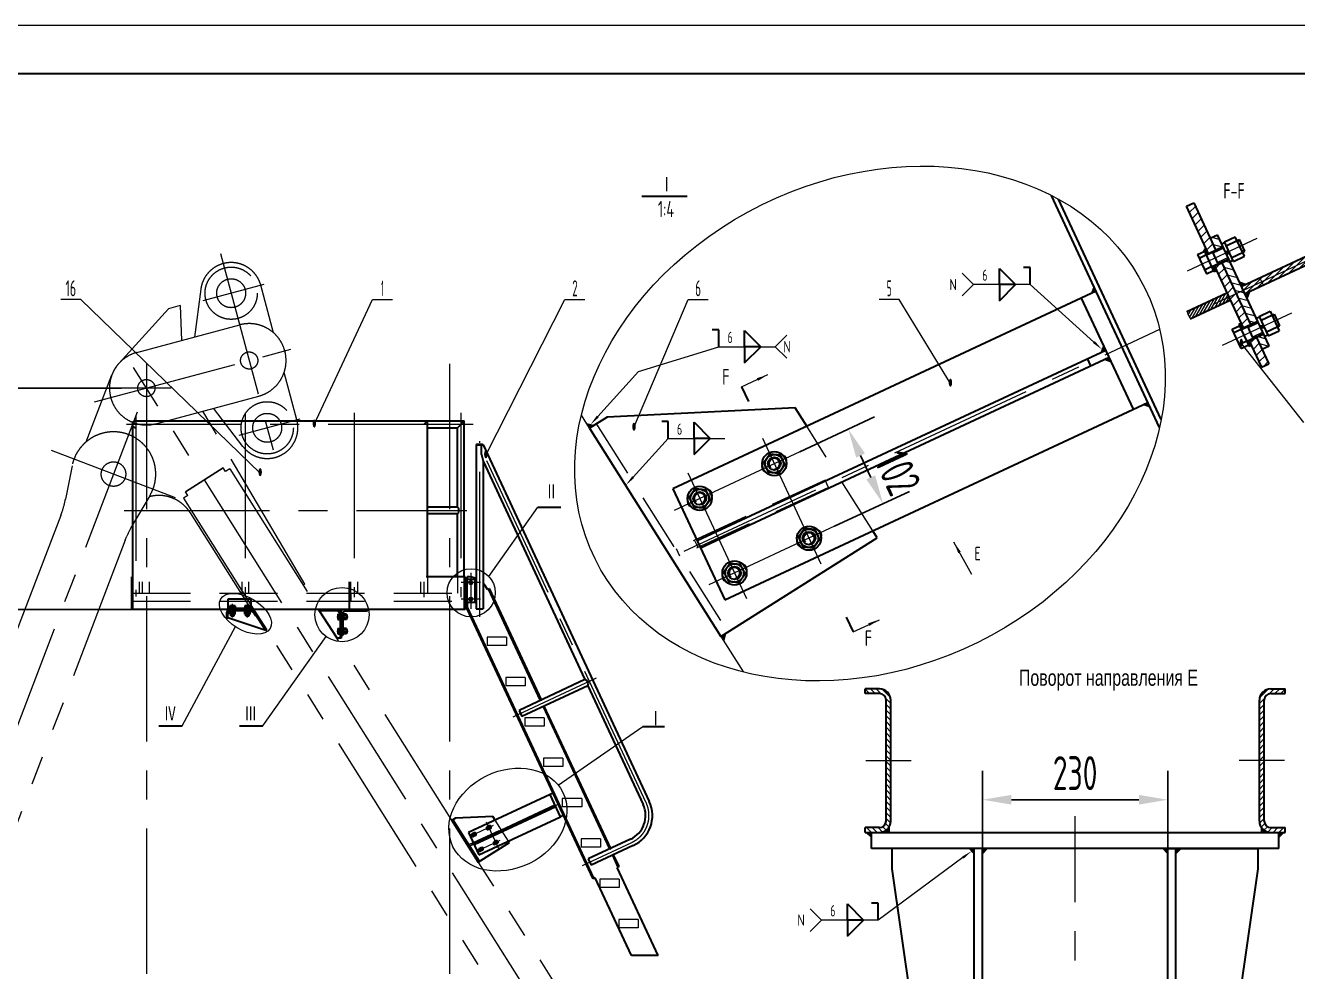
# Model space of a CAD drawing. Header units: millimetres. Extents: x 0 to 25200, y 0 to 17820.
# Drawn here: x 13282 to 21169, y 11956 to 17820 of the extents above; entities that cross this region are included whole.
import ezdxf
from ezdxf.enums import TextEntityAlignment as Align

# ---------------------------------------------------------------- set-up
doc = ezdxf.new("R2010")
doc.units = ezdxf.units.MM
doc.header["$LTSCALE"] = 600
for name, pattern in [('F', [0.75, 0.5, -0.25]), ('G', [2, 1.25, -0.25, 0.25, -0.25]), ('K', [2.5, 1.25, -0.25, 0.25, -0.25, 0.25, -0.25])]:
    doc.linetypes.add(name, pattern=pattern)
doc.layers.get('0').update_dxf_attribs({"lineweight": 30})
doc.layers.get('DEFPOINTS').update_dxf_attribs({"lineweight": 30})
for name, color, linetype, lineweight in [('01', 7, 'Continuous', 30), ('02', 1, 'Continuous', 13), ('02C', 3, 'Continuous', 13), ('04', 2, 'F', 13), ('05', 4, 'G', 13), ('07', 6, 'K', 13), ('08', 1, 'Continuous', 13), ('11', 3, 'Continuous', 13), ('13', 3, 'Continuous', 13)]:
    doc.layers.add(name, color=color, linetype=linetype, lineweight=lineweight)
doc.styles.get("Standard").update_dxf_attribs({"font": 'isocp', "width": 0.707, "bigfont": 'intecad.shx'})
doc.dimstyles.new('INTE', dxfattribs={"dimscale": 60, "dimtxt": 3.5, "dimasz": 3, "dimexe": 3, "dimexo": 0, "dimgap": 1, "dimtad": 1, "dimdec": 1, "dimdsep": 46, "dimtxsty": 'Standard', "dimcen": 0, "dimclrd": 1, "dimclre": 1, "dimclrt": 3, "dimadec": 0, "dimazin": 0, "dimtfac": 1, "dimtdec": 1, "dimtmove": 0, "dimatfit": 0, "dimfxl": 1, "dimarcsym": 0})
pattern_1 = [(60, (4975.064, 5381.355), (-6.9282032, 4), [])]

# ---------------------------------------------------------------- blocks, each defined once
blk = doc.blocks.new('*D6')
at = {"layer": '08', "color": 1, "lineweight": -2, "ltscale": 1.2}
for p, q in [((13878.5, 15572.4), (10342.2, 15572.4)), ((10522.2, 8245.3), (10522.2, 15392.4)), ((10691.1, 8065.3), (10342.2, 8065.3))]:
    blk.add_line(p, q, dxfattribs=at)
at = {"layer": '08', "color": 1, "ltscale": 1.2}
for points in [[(10492.2, 15392.4), (10552.2, 15392.4), (10522.2, 15572.4)], [(10492.2, 8245.3), (10552.2, 8245.3), (10522.2, 8065.3)]]:
    blk.add_solid(points, dxfattribs=at)
at = {"layer": 'DEFPOINTS', "color": 0, "ltscale": 1.2}
for p in [(10522.2, 15572.4), (13878.5, 15572.4), (10691.1, 8065.3)]:
    blk.add_point(p, dxfattribs=at)
at = {"layer": '08', "color": 3, "ltscale": 1.2, "insert": (10357.2, 11818.9), "char_height": 210, "attachment_point": 5, "rotation": 90}
blk.add_mtext('7519', dxfattribs=at)
blk = doc.blocks.new('*D7')
at = {"layer": '08', "color": 1, "lineweight": -2, "ltscale": 1.2}
for p, q in [((13878.5, 15572.4), (12810.2, 15572.4)), ((12990.2, 15392.4), (12990.2, 14380.4)), ((13939.1, 14200.4), (12810.2, 14200.4))]:
    blk.add_line(p, q, dxfattribs=at)
at = {"layer": '08', "color": 1, "ltscale": 1.2}
for points in [[(12960.2, 15392.4), (13020.2, 15392.4), (12990.2, 15572.4)], [(12960.2, 14380.4), (13020.2, 14380.4), (12990.2, 14200.4)]]:
    blk.add_solid(points, dxfattribs=at)
at = {"layer": 'DEFPOINTS', "color": 0, "ltscale": 1.2}
for p in [(13878.5, 15572.4), (12990.2, 14200.4), (13939.1, 14200.4)]:
    blk.add_point(p, dxfattribs=at)
at = {"layer": '08', "color": 3, "ltscale": 1.2, "insert": (12825.2, 14886.4), "char_height": 210, "attachment_point": 5, "rotation": 90}
blk.add_mtext('1372', dxfattribs=at)
blk = doc.blocks.new('*U10', base_point=(11817.5, 10004.5))
at = {"layer": '01'}
for points in [[(12775, 10589.5), (12875, 10489.5), (12775, 10489.5)], [(12775, 10389.5), (12875, 10489.5), (12775, 10489.5)]]:
    blk.add_lwpolyline(points, close=True, dxfattribs=at)
at = {"layer": '02'}
for points in [[(11864.5, 10056.5), (12116.8, 10335.7), (12615, 10489.5), (12965, 10489.5)], [(13035.7, 10560.2), (12965, 10489.5), (13035.7, 10418.8)]]:
    blk.add_lwpolyline(points, dxfattribs=at)
blk.add_lwpolyline([(11817.5, 10004.5, 0, 16, 0), (11864.5, 10056.5, 16, 16, 0)], format="xyseb", dxfattribs=at)
at = {"layer": '13', "width": 0.707}
blk.add_text('6', height=70, dxfattribs=at).set_placement((12669, 10512.5))
at = {"layer": '13', "width": 1.010989}
blk.add_text('N', height=70, dxfattribs=at).set_placement((13015, 10454.5), (13061, 10454.5), align=Align.FIT)
blk = doc.blocks.new('*U11', base_point=(11934.5, 9529.1))
at = {"layer": '01'}
for points in [[(12359.2, 9920), (12459.2, 9820), (12359.2, 9820)], [(12359.2, 9720), (12459.2, 9820), (12359.2, 9820)]]:
    blk.add_lwpolyline(points, close=True, dxfattribs=at)
at = {"layer": '02'}
blk.add_lwpolyline([(11981.6, 9580.9), (12199.2, 9820), (12549.2, 9820)], dxfattribs=at)
blk.add_lwpolyline([(11934.5, 9529.1, 0, 16, 0), (11981.6, 9580.9, 16, 16, 0)], format="xyseb", dxfattribs=at)
at = {"layer": '13', "width": 0.707}
blk.add_text('6', height=70, dxfattribs=at).set_placement((12253.2, 9843))
blk = doc.blocks.new('*U12', base_point=(14112.8, 7105.4))
at = {"layer": '01'}
for points in [[(13340.7, 6776.8), (13440.7, 6676.8), (13340.7, 6676.8)], [(13340.7, 6576.8), (13440.7, 6676.8), (13340.7, 6676.8)]]:
    blk.add_lwpolyline(points, close=True, dxfattribs=at)
at = {"layer": '02'}
blk.add_lwpolyline([(14112.8, 7105.4, 0, 16, 0), (14056.4, 7063.9, 16, 16, 0)], format="xyseb", dxfattribs=at)
for points in [[(14056.4, 7063.9), (13530.7, 6676.8), (13180.7, 6676.8)], [(13110, 6747.6), (13180.7, 6676.8), (13110, 6606.1)]]:
    blk.add_lwpolyline(points, dxfattribs=at)
at = {"layer": '13', "width": 1.010989}
blk.add_text('N', height=70, dxfattribs=at).set_placement((13030.7, 6641.8), (13076.7, 6641.8), align=Align.FIT)
at = {"layer": '13', "width": 0.707}
blk.add_text('6', height=70, dxfattribs=at).set_placement((13234.7, 6699.8))
blk = doc.blocks.new('*D13')
at = {"layer": '08', "color": 1, "lineweight": -2, "ltscale": 1.2}
for p, q in [((19214.8, 12718.4), (19214.8, 13200.9)), ((20364.8, 12718.4), (20364.8, 13200.9)), ((19394.8, 13020.9), (20184.8, 13020.9))]:
    blk.add_line(p, q, dxfattribs=at)
at = {"layer": '08', "color": 1, "ltscale": 1.2}
for points in [[(19394.8, 13050.9), (19394.8, 12990.9), (19214.8, 13020.9)], [(20184.8, 13050.9), (20184.8, 12990.9), (20364.8, 13020.9)]]:
    blk.add_solid(points, dxfattribs=at)
at = {"layer": 'DEFPOINTS', "color": 0, "ltscale": 1.2}
for p in [(20364.8, 13020.9), (19214.8, 12718.4), (20364.8, 12718.4)]:
    blk.add_point(p, dxfattribs=at)
at = {"layer": '08', "color": 3, "ltscale": 1.2, "insert": (19789.8, 13185.9), "char_height": 210, "attachment_point": 5}
blk.add_mtext('230', dxfattribs=at)
blk = doc.blocks.new('*U18', base_point=(14882.1, 10451.8))
at = {"layer": '01'}
for points in [[(14244.4, 10955), (14344.4, 10855), (14244.4, 10855)], [(14244.4, 10755), (14344.4, 10855), (14244.4, 10855)]]:
    blk.add_lwpolyline(points, close=True, dxfattribs=at)
at = {"layer": '02'}
for points in [[(14013.7, 10925.7), (14084.4, 10855), (14013.7, 10784.3)], [(14830.1, 10498.6), (14434.4, 10855), (14084.4, 10855)]]:
    blk.add_lwpolyline(points, dxfattribs=at)
blk.add_lwpolyline([(14882.1, 10451.8, 0, 16, 0), (14830.1, 10498.6, 16, 16, 0)], format="xyseb", dxfattribs=at)
at = {"layer": '13', "width": 1.010989}
blk.add_text('N', height=70, dxfattribs=at).set_placement((13934.4, 10820), (13980.4, 10820), align=Align.FIT)
at = {"layer": '13', "width": 0.707}
blk.add_text('6', height=70, dxfattribs=at).set_placement((14138.4, 10878))
blk = doc.blocks.new('*D22')
at = {"layer": '08', "color": 1, "lineweight": -2, "ltscale": 1.2}
for p, q in [((18083.2, 15178), (18546.5, 15394)), ((18459.4, 15154.8), (18522.8, 15018.9)), ((18298.7, 14715.8), (18762, 14931.8))]:
    blk.add_line(p, q, dxfattribs=at)
at = {"layer": '08', "color": 1, "ltscale": 1.2}
for points in [[(18486.6, 15167.5), (18432.2, 15142.1), (18383.3, 15317.9)], [(18550, 15031.5), (18495.6, 15006.2), (18598.9, 14855.7)]]:
    blk.add_solid(points, dxfattribs=at)
at = {"layer": 'DEFPOINTS', "color": 0, "ltscale": 1.2}
for p in [(18083.2, 15178), (18598.9, 14855.7), (18298.7, 14715.8)]:
    blk.add_point(p, dxfattribs=at)
at = {"layer": '08', "color": 3, "ltscale": 1.2, "insert": (18692, 15046.5), "char_height": 210, "attachment_point": 5, "rotation": 295}
blk.add_mtext('102', dxfattribs=at)
blk = doc.blocks.new('*U72')
at = {"layer": '01'}
blk.add_lwpolyline([(415, 292), (25, 292)], dxfattribs=at)
at = {"layer": '02'}
blk.add_lwpolyline([(420, 297), (0, 297)], dxfattribs=at)

msp = doc.modelspace()

# ---------------------------------------------------------------- hatches: boundary and pattern name
at = {"ltscale": 1.2}
for points in [[(19907.32, 16199.62), (19892.81, 16159.75), (19920, 16172.43)], [(20849.43, 16214.13), (20822.24, 16201.46), (20809.56, 16228.64)], [(20870.56, 16168.82), (20843.37, 16156.14), (20856.05, 16128.95)], [(19966.72, 15835.62), (19952.21, 15795.75), (19979.39, 15808.43)], [(20013.2, 15735.92), (19973.34, 15750.43), (20000.53, 15763.11)], [(20253.86, 15456.45), (20214, 15470.96), (20241.19, 15483.64)], [(16804.75, 15338.97), (16763.36, 15348.32), (16779.38, 15322.95)], [(16079.83, 15222.77), (16079.83, 15219.77), (16076.93, 15219.77)], [(16116.33, 15222.77), (16116.33, 15219.77), (16119.23, 15219.77)], [(16119.23, 15119.68), (16120.49, 15116.96), (16119.23, 15116.68)], [(16008.06, 14391.43), (16008.06, 14386.43), (16013.06, 14386.43)], [(16008.06, 14238.43), (16008.06, 14243.43), (16013.06, 14243.43)], [(17619.06, 14049.58), (17593.69, 14033.56), (17609.71, 14008.2)], [(16480.86, 13639.37), (16483.58, 13640.64), (16479.6, 13642.09)], [(16498.74, 13601.03), (16501.46, 13602.3), (16500.01, 13598.31)], [(16551.22, 13067.3), (16548.32, 13059.33), (16553.76, 13061.86)], [(15930.71, 12895.17), (15922.43, 12897.04), (15925.63, 12891.97)], [(16620.53, 12918.67), (16612.56, 12921.57), (16618, 12924.1)], [(18527.28, 12818.41), (18497.28, 12818.41), (18527.28, 12788.41)], [(18577.28, 12818.41), (18634.72, 12818.41), (18634.72, 12848.41, -0.2453927)], [(20944.83, 12848.41, 0.2453927), (21002.28, 12818.41), (20944.83, 12818.41)], [(21052.28, 12818.41), (21082.28, 12818.41), (21052.28, 12788.41)], [(16910.24, 12718.56), (16912.96, 12719.83), (16908.98, 12721.28)], [(19164.78, 12718.41), (19134.78, 12718.41), (19164.78, 12688.41)], [(19214.78, 12718.41), (19244.78, 12718.41), (19214.78, 12688.41)], [(20364.78, 12718.41), (20334.78, 12718.41), (20364.78, 12688.41)], [(20414.78, 12718.41), (20444.78, 12718.41), (20414.78, 12688.41)], [(16093.57, 12637.29), (16088.5, 12634.09), (16091.7, 12629.02)], [(16928.12, 12680.22), (16930.84, 12681.49), (16929.39, 12677.5)]]:
    msp.add_hatch(color=256, dxfattribs=at).paths.add_polyline_path(points)
at = {"layer": '02', "ltscale": 1.2}
h = msp.add_hatch(dxfattribs=at)
h.set_pattern_fill('_USER', color=256, scale=40, angle=45, style=0, pattern_type=0)
h.set_pattern_definition([(45, (4975.064, 5381.355), (-28.28427, 28.28427), [])])
h.paths.add_polyline_path([(20787.49, 16157.67), (20742.18, 16136.54), (20831.46, 15945.08), (20876.77, 15966.21)])
h.paths.add_polyline_path([(20913.75, 15886.91), (20868.44, 15865.78), (20944.74, 15702.14), (20990.06, 15723.27)])
h.paths.add_polyline_path([(20698.22, 16349.12), (20652.9, 16327.99), (20742.18, 16136.54), (20787.49, 16157.67)])
h.paths.add_polyline_path([(20524.83, 16720.94), (20479.52, 16699.81), (20615.92, 16407.3), (20661.24, 16428.43)])
h = msp.add_hatch(dxfattribs=at)
h.set_pattern_fill('_USER', color=256, scale=40, angle=165, style=0, pattern_type=0)
h.set_pattern_definition([(165, (4975.064, 5381.355), (-10.35276, -38.63703), [])])
h.paths.add_polyline_path([(20672.21, 16523.19), (20626.9, 16502.06), (20661.24, 16428.43), (20706.55, 16449.56)])
h.paths.add_polyline_path([(20743.53, 16370.25), (20698.22, 16349.12), (20787.49, 16157.67), (20832.81, 16178.8)])
h.paths.add_polyline_path([(20832.81, 16178.8), (20787.49, 16157.67), (20876.77, 15966.21), (20922.09, 15987.34)])
h.paths.add_polyline_path([(20959.07, 15908.04), (20913.75, 15886.91), (20948.09, 15813.27), (20993.4, 15834.4)])
h = msp.add_hatch(dxfattribs=at)
h.set_pattern_fill('_USER', color=256, scale=8, angle=60, style=0, pattern_type=0)
h.set_pattern_definition(pattern_1)
h.paths.add_polyline_path([(20602.71, 16435.62), (20589.12, 16429.28), (20602.85, 16399.82), (20616.45, 16406.16)])
h.paths.add_polyline_path([(20652.37, 16329.13), (20638.78, 16322.79), (20652.51, 16293.33), (20666.11, 16299.67)])
h = msp.add_hatch(dxfattribs=at)
h.set_pattern_fill('_USER', color=256, scale=25, angle=45, style=0, pattern_type=0)
h.set_pattern_definition([(45, (-51839.26, -24850.785), (-17.6776695, 17.6776695), [])])
h.paths.add_polyline_path([(20832.81, 16178.8), (20843.37, 16156.14), (20956.66, 16208.97), (20946.1, 16231.62)])
h.paths.add_polyline_path([(20946.1, 16231.62), (20935.53, 16254.28), (20822.24, 16201.46), (20832.81, 16178.8)])
h.paths.add_polyline_path([(21295.03, 16394.33), (21284.46, 16416.99), (20935.53, 16254.28), (20946.1, 16231.62)])
h.paths.add_polyline_path([(20946.1, 16231.62), (20956.66, 16208.97), (21305.59, 16371.68), (21295.03, 16394.33)])
h = msp.add_hatch(dxfattribs=at)
h.set_pattern_fill('_USER', color=256, scale=15, angle=60, style=0, pattern_type=0)
h.set_pattern_definition([(60, (4975.064, 5381.355), (-12.990381, 7.5), [])])
h.paths.add_polyline_path([(20750.95, 16117.73), (20729.82, 16163.04), (20482.11, 16047.53), (20483.82, 16045.9), (20485, 16044.31), (20485.75, 16042.78), (20486.18, 16041.32), (20486.39, 16039.94), (20486.48, 16038.66), (20486.55, 16037.5), (20486.72, 16036.47), (20487.05, 16035.57), (20487.53, 16034.79), (20488.1, 16034.09), (20488.74, 16033.46), (20489.88, 16032.4), (20490.83, 16031.29), (20491.29, 16029.92), (20491.35, 16028.57), (20491.35, 16027.71), (20491.35, 16026.85), (20491.39, 16026), (20491.51, 16025.2), (20491.77, 16024.45), (20492.17, 16023.78), (20492.71, 16023.17), (20493.33, 16022.6), (20493.99, 16022.05), (20495.1, 16021.12), (20496.11, 16019.97), (20496.57, 16018.62), (20496.67, 16017.23), (20496.72, 16016.35), (20496.8, 16015.45), (20496.96, 16014.56), (20497.25, 16013.7), (20497.72, 16012.87), (20498.41, 16012.08), (20499.25, 16011.27), (20500.17, 16010.38), (20501.09, 16009.34), (20501.94, 16008.07), (20502.63, 16006.51), (20503.09, 16004.58), (20503.24, 16002.22)])
h = msp.add_hatch(dxfattribs=at)
h.set_pattern_fill('_USER', color=256, scale=8, angle=60, style=0, pattern_type=0)
h.set_pattern_definition(pattern_1)
h.paths.add_polyline_path([(20818.25, 15973.4), (20804.65, 15967.06), (20818.39, 15937.61), (20831.98, 15943.95)])
h.paths.add_polyline_path([(20867.91, 15866.91), (20854.31, 15860.57), (20868.05, 15831.11), (20881.64, 15837.45)])
h = msp.add_hatch(dxfattribs=at)
h.set_pattern_fill('_USER', color=256, scale=25, angle=135, style=0, pattern_type=0)
h.set_pattern_definition([(315, (23465.452, 15445.909), (17.67767, 17.67767), [])])
h.paths.add_polyline_path([(18577.28, 12848.41), (18487.28, 12848.41), (18487.28, 12818.41), (18577.28, 12818.41, 0.4142136), (18647.28, 12888.41), (18647.28, 13263.41), (18617.28, 13263.41), (18617.28, 12888.41, -0.4142136)])
h.paths.add_polyline_path([(18647.28, 13638.41, 0.4142136), (18577.28, 13708.41), (18487.28, 13708.41), (18487.28, 13678.41), (18577.28, 13678.41, -0.4142136), (18617.28, 13638.41), (18617.28, 13263.41), (18647.28, 13263.41)])
h = msp.add_hatch(dxfattribs=at)
h.set_pattern_fill('_USER', color=256, scale=25, angle=135, style=0, pattern_type=0)
h.set_pattern_definition([(225, (16114.1, 15445.909), (-17.67767, 17.67767), [])])
h.paths.add_polyline_path([(21002.28, 12848.41), (21092.28, 12848.41), (21092.28, 12818.41), (21002.28, 12818.41, -0.4142136), (20932.28, 12888.41), (20932.28, 13263.41), (20962.28, 13263.41), (20962.28, 12888.41, 0.4142136)])
h.paths.add_polyline_path([(20932.28, 13638.41, -0.4142136), (21002.28, 13708.41), (21092.28, 13708.41), (21092.28, 13678.41), (21002.28, 13678.41, 0.4142136), (20962.28, 13638.41), (20962.28, 13263.41), (20932.28, 13263.41)])

# ---------------------------------------------------------------- linework, layer by layer
at = {"ltscale": 1.2}
for p, q in [((20313.48, 15328.61), (19642.88, 16766.71)), ((20323.6, 15377.89), (19686.94, 16743.21)), ((20479.52, 16699.81), (20524.83, 16720.94)), ((20524.83, 16720.94), (20662.82, 16425.03)), ((20626.9, 16502.06), (20672.21, 16523.19)), ((20726.72, 16454.82), (20793.78, 16486.1)), ((20615.92, 16407.3), (20706.55, 16449.56)), ((20760.53, 16382.32), (20827.59, 16413.59)), ((21284.46, 16416.99), (20822.24, 16201.46)), ((20652.9, 16327.99), (20743.53, 16370.25)), ((20696.63, 16352.52), (20878.36, 15962.81)), ((21305.59, 16371.68), (20843.37, 16156.14)), ((19510.08, 16319.68), (19469.57, 16319.68)), ((19510.08, 16214.12), (19510.08, 16319.68)), ((19920, 16172.43), (17296.24, 14948.95)), ((19907.32, 16199.62), (19892.81, 16159.75)), ((20809.56, 16228.64), (20849.43, 16214.13)), ((20856.05, 16128.95), (20870.56, 16168.82)), ((20150.56, 15441.37), (19829.37, 16130.17)), ((20150.56, 15441.37), (19829.37, 16130.17)), ((20482.11, 16047.53), (20729.82, 16163.04)), ((20503.24, 16002.22), (20750.74, 16117.63)), ((20942.25, 15992.6), (21009.32, 16023.88)), ((17580.63, 15934.36), (17540.12, 15934.36)), ((17580.63, 15828.79), (17580.63, 15934.36)), ((20831.46, 15945.08), (20922.09, 15987.34)), ((20976.06, 15920.1), (21043.13, 15951.37)), ((20868.44, 15865.78), (20959.07, 15908.04)), ((20912.17, 15890.31), (20990.06, 15723.27)), ((17446.26, 14627.21), (19979.39, 15808.43)), ((19966.72, 15835.62), (19952.21, 15795.75)), ((20948.09, 15813.27), (20993.4, 15834.4)), ((20948.09, 15813.27), (20993.4, 15834.4)), ((20948.09, 15813.27), (20993.4, 15834.4)), ((17467.4, 14581.89), (20000.53, 15763.11)), ((19887.24, 15710.29), (19866.11, 15755.6)), ((20013.2, 15735.92), (19973.34, 15750.43)), ((20944.74, 15702.14), (20990.06, 15723.27)), ((17617.42, 14260.16), (20241.19, 15483.64)), ((20253.86, 15456.45), (20214, 15470.96)), ((16889.3, 15392.37), (16779.38, 15322.95)), ((18053.18, 15450.3), (16889.3, 15392.37)), ((18125.57, 15335.68), (18053.18, 15450.3)), ((13945.06, 15347.28), (13945.06, 14200.43)), ((13966.21, 15368.43), (16002.06, 15368.43)), ((15774.06, 15368.43), (15752.91, 15347.28)), ((15774.06, 14813.28), (15774.06, 15368.43)), ((15774.06, 15326.13), (15959.61, 15326.13)), ((15959.76, 15326.13), (16002.06, 15368.43)), ((15959.76, 14834.43), (15959.76, 15326.13)), ((16002.06, 14403.43), (16002.06, 15368.43)), ((16804.75, 15338.97), (16763.36, 15348.32)), ((16779.38, 15322.95), (17593.69, 14033.56)), ((17267.43, 15365.74), (17226.92, 15365.74)), ((17267.43, 15260.17), (17267.43, 15365.74)), ((16079.83, 15222.77), (16076.93, 15219.77)), ((16116.33, 15223.27), (16079.83, 15223.27)), ((16079.83, 15219.77), (16079.83, 15223.27)), ((16116.33, 15219.77), (16116.33, 15223.27)), ((16116.33, 15222.77), (16119.23, 15219.77)), ((16076.93, 15219.77), (16076.93, 14203.77)), ((16076.93, 15219.77), (16119.23, 15219.77)), ((16119.23, 15219.77), (17149.7, 13009.91)), ((16119.23, 15119.68), (16750.81, 13765.25)), ((16119.23, 15119.68), (16119.23, 14203.77)), ((16119.23, 15116.68), (16120.49, 15116.96)), ((17296.24, 14948.95), (17617.42, 14260.16)), ((15959.76, 14834.43), (15774.06, 14834.43)), ((15774.06, 14403.43), (15774.06, 14813.28)), ((15959.76, 14792.13), (15774.06, 14792.13)), ((15959.76, 14403.43), (15959.76, 14792.13)), ((18561.79, 14644.97), (18534.69, 14687.88)), ((17593.69, 14033.56), (18561.79, 14644.97)), ((13939.06, 14403.43), (13939.06, 14200.43)), ((15934.51, 14403.43), (15766.21, 14403.43)), ((16008.06, 14403.43), (15928.41, 14403.43)), ((16002.06, 14403.43), (16002.06, 14200.43)), ((16008.06, 14403.43), (16008.06, 14200.43)), ((16008.06, 14391.43), (16013.06, 14386.43)), ((16008.06, 14243.43), (16008.06, 14386.43)), ((16071.06, 14386.43), (16008.06, 14386.43)), ((16014.06, 14243.43), (16014.06, 14386.43)), ((16021.06, 14403.43), (16021.06, 14386.43)), ((16071.06, 14243.43), (16071.06, 14386.43)), ((16146.28, 14323.76), (16158.97, 14329.67)), ((16475.43, 13636.83), (16153.53, 14327.14)), ((16480.86, 13639.37), (16158.97, 14329.67)), ((16008.06, 14200.43), (13939.06, 14200.43)), ((14679.33, 14263.43), (14536.33, 14263.43)), ((14536.33, 14263.43), (14536.33, 14200.43)), ((14679.33, 14206.43), (14536.33, 14206.43)), ((14679.33, 14200.43), (14536.33, 14200.43)), ((14547.33, 14200.43), (14687.56, 14200.43)), ((14679.33, 14263.43), (14679.33, 14200.43)), ((15103.06, 14200.43), (15224.06, 14200.43)), ((15103.06, 14194.43), (15103.06, 14200.43)), ((15240.06, 14200.43), (15240.06, 14022.43)), ((16008.06, 14238.43), (16013.06, 14243.43)), ((16071.06, 14243.43), (16008.06, 14243.43)), ((16021.06, 14243.43), (16021.06, 14204.23)), ((16806.56, 12533.93), (16021.06, 14218.43)), ((16801.12, 12531.39), (16021.06, 14204.23)), ((16076.93, 14203.77), (16119.23, 14203.77)), ((14531.33, 14149.43), (14531.33, 14184.43)), ((14531.33, 14149.43), (14537.33, 14149.43)), ((14537.33, 14180.43), (14551.33, 14194.43)), ((14537.33, 14149.43), (14537.33, 14184.43)), ((14773.02, 14069.06), (14537.33, 14149.43)), ((14547.33, 14194.43), (14687.56, 14194.43)), ((14676.33, 14194.43), (14702.03, 14180.35)), ((14773.02, 14069.06), (14695.99, 14189.81)), ((14778.08, 14072.29), (14701.05, 14193.04)), ((15214.06, 14022.43), (15103.06, 14194.43)), ((15103.06, 14194.43), (15224.06, 14194.43)), ((15214.06, 14194.43), (15234.06, 14174.43)), ((15234.06, 14184.43), (15234.06, 14022.43)), ((14778.08, 14072.29), (14773.02, 14069.06)), ((17619.06, 14049.58), (17609.71, 14008.2)), ((15240.06, 14022.43), (15214.06, 14022.43)), ((16750.81, 13765.25), (16342.2, 13574.71)), ((16768.68, 13726.91), (16360.08, 13536.37)), ((16768.68, 13726.91), (17111.36, 12992.03)), ((18577.28, 13708.41), (18487.28, 13708.41)), ((18487.28, 13678.41), (18487.28, 13708.41)), ((18577.28, 13678.41), (18487.28, 13678.41)), ((21002.28, 13708.41), (21092.28, 13708.41)), ((21002.28, 13678.41), (21092.28, 13678.41)), ((21092.28, 13678.41), (21092.28, 13708.41)), ((16342.2, 13574.71), (16360.08, 13536.37)), ((16475.28, 13637.15), (16480.72, 13639.69)), ((16479.6, 13642.09), (16483.58, 13640.64)), ((16904.81, 12716.02), (16493.3, 13598.5)), ((16493.45, 13598.18), (16498.89, 13600.71)), ((16910.24, 12718.56), (16498.74, 13601.03)), ((16500.01, 13598.31), (16501.46, 13602.3)), ((18617.28, 12888.41), (18617.28, 13638.41)), ((18647.28, 12888.41), (18647.28, 13638.41)), ((20932.28, 12888.41), (20932.28, 13638.41)), ((20962.28, 12888.41), (20962.28, 13638.41)), ((16535.63, 13053.41), (16029.01, 12817.17)), ((16553.76, 13061.86), (16535.63, 13053.41)), ((16599.87, 12915.65), (16535.63, 13053.41)), ((16599.87, 12915.65), (16535.63, 13053.41)), ((16551.22, 13067.3), (16548.32, 13059.33)), ((16059.01, 12752.82), (16565.64, 12989.06)), ((16063.24, 12743.76), (16569.86, 12980)), ((16547.21, 12969.43), (16542.98, 12978.5)), ((15922.43, 12897.04), (16088.5, 12634.09)), ((15930.71, 12895.17), (15922.43, 12897.04)), ((15947.62, 12905.85), (15925.63, 12891.97)), ((16180.39, 12917.44), (15947.62, 12905.85)), ((16093.24, 12679.41), (16599.87, 12915.65)), ((16157.62, 12859.21), (16144.45, 12853.14)), ((16194.87, 12894.51), (16180.39, 12917.44)), ((16618, 12924.1), (16599.87, 12915.65)), ((16618, 12924.1), (16599.87, 12915.65)), ((16620.53, 12918.67), (16612.56, 12921.57)), ((16029.01, 12817.17), (16093.24, 12679.41)), ((16065.17, 12816.1), (16052, 12810.03)), ((16072.5, 12800.21), (16059.33, 12794.14)), ((16164.94, 12843.32), (16151.77, 12837.25)), ((18577.28, 12848.41), (18487.28, 12848.41)), ((18487.28, 12818.41), (18487.28, 12848.41)), ((18487.28, 12818.41), (21092.28, 12818.41)), ((18497.28, 12818.41), (18527.28, 12788.41)), ((18527.28, 12718.41), (18527.28, 12818.41)), ((18634.72, 12848.41), (18634.72, 12818.41)), ((20944.83, 12848.41), (20944.83, 12818.41)), ((21002.28, 12848.41), (21092.28, 12848.41)), ((21052.28, 12718.41), (21052.28, 12818.41)), ((21082.28, 12818.41), (21052.28, 12788.41)), ((21092.28, 12818.41), (21092.28, 12848.41)), ((16088.5, 12634.09), (16282.12, 12756.37)), ((16108.28, 12723.66), (16095.11, 12717.59)), ((16115.6, 12707.77), (16102.44, 12701.7)), ((16200.72, 12766.77), (16187.55, 12760.7)), ((16208.05, 12750.87), (16194.88, 12744.8)), ((16282.12, 12756.37), (16276.7, 12764.95)), ((17032.6, 12775.61), (16771.58, 12653.9)), ((17050.47, 12737.28), (16789.46, 12615.56)), ((16904.66, 12716.34), (16910.1, 12718.88)), ((16908.98, 12721.28), (16912.96, 12719.83)), ((21052.28, 12718.41), (18527.28, 12718.41)), ((19214.78, 12718.41), (18654.78, 12718.41)), ((18654.78, 12593.41), (18654.78, 12718.41)), ((19164.78, 12688.41), (19134.78, 12718.41)), ((19164.78, 9923.41), (19164.78, 12718.41)), ((19214.78, 9923.41), (19214.78, 12718.41)), ((19214.78, 12688.41), (19244.78, 12718.41)), ((20364.78, 12688.41), (20334.78, 12718.41)), ((20364.78, 9923.41), (20364.78, 12718.41)), ((20364.78, 12718.41), (20924.78, 12718.41)), ((20414.78, 9923.41), (20414.78, 12718.41)), ((20414.78, 12688.41), (20444.78, 12718.41)), ((20924.78, 12593.41), (20924.78, 12718.41)), ((16093.57, 12637.29), (16091.7, 12629.02)), ((16771.58, 12653.9), (16789.46, 12615.56)), ((16957, 12604.08), (16922.68, 12677.69)), ((16922.83, 12677.37), (16928.27, 12679.91)), ((16962.44, 12606.62), (16928.12, 12680.22)), ((16929.39, 12677.5), (16930.84, 12681.49)), ((16940.89, 12652.84), (16935.45, 12650.3)), ((16785, 12580.15), (16779.57, 12577.61)), ((16962.44, 12606.62), (16949.75, 12600.7)), ((17204.02, 12055.43), (16949.75, 12600.7)), ((19039.78, 9923.41), (18654.78, 12593.41)), ((20539.78, 9923.41), (20924.78, 12593.41)), ((16813.81, 12537.31), (16801.12, 12531.39)), ((17038.51, 12055.43), (16813.81, 12537.31)), ((18567.61, 12380.53), (18527.1, 12380.53)), ((18567.61, 12274.96), (18567.61, 12380.53)), ((17204.02, 12055.43), (17038.51, 12055.43))]:
    msp.add_line(p, q, dxfattribs=at)
at = {"color": 7, "linetype": 'Continuous', "ltscale": 1.2}
for p, q in [((16119.23, 15219.77), (16110.08, 15217.74)), ((16110.08, 15160.95), (16110.08, 15217.74)), ((16110.08, 15160.95), (16119.23, 15119.68))]:
    msp.add_line(p, q, dxfattribs=at)
at = {"ltscale": 1.2}
for points in [[(17896.92, 15163.32), (17859.39, 15109.73), (17887.04, 15050.43), (17952.22, 15044.73), (17989.74, 15098.32), (17962.09, 15157.62)], [(17434.7, 14947.78), (17397.17, 14894.19), (17424.82, 14834.9), (17490, 14829.19), (17527.53, 14882.79), (17499.88, 14942.08)], [(18112.45, 14701.1), (18074.93, 14647.51), (18102.58, 14588.21), (18167.75, 14582.51), (18205.28, 14636.1), (18177.63, 14695.4)], [(17650.24, 14485.57), (17612.71, 14431.97), (17640.36, 14372.68), (17705.54, 14366.98), (17743.06, 14420.57), (17715.41, 14479.86)]]:
    msp.add_lwpolyline(points, close=True, dxfattribs=at)
for centre, radius in [((17924.57, 15104.02), 75), ((17924.57, 15104.02), 56.66), ((17924.57, 15104.02), 40), ((17462.35, 14888.49), 75), ((17462.35, 14888.49), 56.66), ((17462.35, 14888.49), 40), ((18140.1, 14641.81), 75), ((18140.1, 14641.81), 56.66), ((18140.1, 14641.81), 40), ((17677.89, 14426.27), 75), ((17677.89, 14426.27), 56.66), ((17677.89, 14426.27), 40), ((16043.06, 14366.43), 10.5), ((16043.06, 14264.43), 10.5), ((16154.67, 12848.18), 8.75), ((16062.23, 12805.07), 8.75), ((16105.34, 12712.63), 8.75), ((16197.78, 12755.74), 8.75)]:
    msp.add_circle(centre, radius, dxfattribs=at)
for centre, radius, start, end in [((13966.21, 15347.28), 21.15, 90, 270), ((17957.6, 15119.43), 43.75, 343.337702, 66.662298), ((17891.76, 15089.08), 43.75, 164.323284, 244.63543), ((17495.38, 14903.89), 43.75, 343.337702, 66.662298), ((17429.54, 14873.55), 43.75, 164.323284, 244.63543), ((18173.14, 14657.21), 43.75, 343.337702, 66.662298), ((18107.29, 14626.87), 43.75, 164.323284, 244.63543), ((17710.92, 14441.67), 43.75, 343.337702, 66.662298), ((16021.21, 14265.43), 138, 66.188236, 90.061393), ((16021.21, 14265.43), 138, 25, 44.744343), ((17645.07, 14411.33), 43.75, 164.323284, 244.63543), ((14547.33, 14184.43), 16, 90, 180), ((14687.56, 14184.43), 16, 32.533333, 90), ((15224.06, 14184.43), 16, 0, 90), ((14547.33, 14184.43), 10, 90, 180), ((14687.56, 14184.43), 10, 32.533333, 90), ((15224.06, 14184.43), 10, 0, 90), ((18577.28, 13638.41), 70, 0, 90), ((18577.28, 13638.41), 40, 0, 90), ((21002.28, 13638.41), 70, 90, 180), ((21002.28, 13638.41), 40, 90, 180), ((16963.77, 12923.21), 162.85, 295, 25), ((16963.77, 12923.21), 205.15, 295, 25), ((16161.28, 12851.26), 8.75, 294.741093, 114.741093), ((18577.28, 12888.41), 40, 270, 0), ((18577.28, 12888.41), 70, 270, 0), ((21002.28, 12888.41), 70, 180, 270), ((21002.28, 12888.41), 40, 180, 270), ((16055.67, 12802.09), 8.75, 114.741093, 294.741093), ((16068.84, 12808.16), 8.75, 294.741093, 114.741093), ((16148.11, 12845.19), 8.75, 114.741093, 294.741093), ((16098.77, 12709.64), 8.75, 114.741093, 294.741093), ((16111.94, 12715.71), 8.75, 294.741093, 114.741093), ((16191.22, 12752.75), 8.75, 114.741093, 294.741093), ((16204.39, 12758.82), 8.75, 294.741093, 114.741093)]:
    msp.add_arc(centre, radius, start, end, dxfattribs=at)
at = {"layer": '01', "ltscale": 1.2}
for p, q in [((17103.61, 16762.42), (17383.56, 16762.42)), ((20617.51, 16403.9), (20479.52, 16699.81)), ((20993.4, 15834.4), (20672.21, 16523.19)), ((20715.36, 16479.18), (20782.42, 16510.45)), ((20838.95, 16389.23), (20782.42, 16510.45)), ((20793.78, 16486.1), (20807.83, 16492.65)), ((20841.64, 16420.14), (20807.83, 16492.65)), ((20547.85, 16399.47), (20593.17, 16420.6)), ((20602.71, 16435.62), (20589.12, 16429.28)), ((20652.51, 16293.33), (20589.12, 16429.28)), ((20616.45, 16406.16), (20602.85, 16399.82)), ((20603.91, 16397.56), (20708.14, 16446.16)), ((20676.48, 16343.13), (20642.67, 16415.63)), ((20717.84, 16473.85), (20699.26, 16465.19)), ((20771.88, 16357.96), (20715.36, 16479.18)), ((20725.04, 16409.91), (20738.62, 16429.3)), ((20743.62, 16418.57), (20730.04, 16399.18)), ((20827.59, 16413.59), (20841.64, 16420.14)), ((20547.85, 16399.47), (20603.15, 16280.88)), ((20603.91, 16397.56), (20558.6, 16376.43)), ((20637.72, 16325.05), (20741.95, 16373.65)), ((20652.37, 16329.13), (20638.78, 16322.79)), ((20651.32, 16331.39), (20833.04, 15941.68)), ((20769.4, 16363.28), (20750.82, 16354.62)), ((20771.88, 16357.96), (20838.95, 16389.23)), ((20637.72, 16325.05), (20592.41, 16303.92)), ((20603.15, 16280.88), (20648.47, 16302.01)), ((20666.11, 16299.67), (20652.51, 16293.33)), ((20933.38, 16011.64), (20914.8, 16002.97)), ((20930.89, 16016.96), (20997.96, 16048.24)), ((20930.89, 16016.96), (20987.42, 15895.74)), ((20997.96, 16048.24), (21054.49, 15927.02)), ((21009.32, 16023.88), (21023.37, 16030.43)), ((21023.37, 16030.43), (21057.18, 15957.92)), ((20763.39, 15937.25), (20808.7, 15958.38)), ((20818.69, 15818.66), (20763.39, 15937.25)), ((20819.45, 15935.34), (20774.13, 15914.21)), ((20818.25, 15973.4), (20804.65, 15967.06)), ((20804.65, 15967.06), (20868.05, 15831.11)), ((20831.98, 15943.95), (20818.39, 15937.61)), ((20819.45, 15935.34), (20923.67, 15983.94)), ((20858.2, 15953.41), (20892.01, 15880.91)), ((20959.16, 15956.35), (20935.57, 15958.42)), ((20940.58, 15947.69), (20964.16, 15945.63)), ((21043.13, 15951.37), (21057.18, 15957.92)), ((20853.26, 15862.84), (20807.94, 15841.7)), ((20853.26, 15862.84), (20957.48, 15911.44)), ((20867.91, 15866.91), (20854.31, 15860.57)), ((20866.85, 15869.17), (20944.74, 15702.14)), ((20984.94, 15901.07), (20966.36, 15892.4)), ((20987.42, 15895.74), (21054.49, 15927.02)), ((20818.69, 15818.66), (20864, 15839.79)), ((20881.64, 15837.45), (20868.05, 15831.11)), ((17722.14, 15579.58), (17764.4, 15488.95)), ((15959.76, 14834.43), (15968.91, 14826.1)), ((16458.45, 14835.17), (16601.99, 14835.17)), ((15959.76, 14792.13), (15968.91, 14800.47)), ((15968.91, 14800.47), (15968.91, 14826.1)), ((14547.83, 14209.43), (14547.83, 14206.43)), ((14584.83, 14209.43), (14547.83, 14209.43)), ((14549.57, 14221.93), (14549.57, 14209.43)), ((14583.1, 14221.93), (14549.57, 14221.93)), ((14556.33, 14209.43), (14556.33, 14221.93)), ((14576.33, 14209.43), (14576.33, 14221.93)), ((14583.1, 14221.93), (14583.1, 14209.43)), ((14584.83, 14209.43), (14584.83, 14206.43)), ((14639.83, 14209.43), (14639.83, 14206.43)), ((14676.83, 14209.43), (14639.83, 14209.43)), ((14641.57, 14221.93), (14641.57, 14209.43)), ((14675.1, 14221.93), (14641.57, 14221.93)), ((14648.33, 14209.43), (14648.33, 14221.93)), ((14668.33, 14209.43), (14668.33, 14221.93)), ((14675.1, 14221.93), (14675.1, 14209.43)), ((14676.83, 14209.43), (14676.83, 14206.43)), ((15240.06, 14200.43), (15400.06, 14200.43)), ((15400.06, 14200.43), (15400.06, 14191.96)), ((14549.86, 14189.43), (14582.81, 14189.43)), ((14549.86, 14171.43), (14549.86, 14189.43)), ((14582.81, 14171.43), (14549.86, 14171.43)), ((14551.23, 14194.43), (14551.23, 14189.43)), ((14556.33, 14161.43), (14556.33, 14189.43)), ((14556.33, 14161.43), (14576.33, 14161.43)), ((14566.33, 14194.43), (14563.45, 14189.43)), ((14566.33, 14189.43), (14569.22, 14194.43)), ((14576.33, 14161.43), (14576.33, 14189.43)), ((14581.43, 14194.43), (14581.43, 14189.43)), ((14582.81, 14171.43), (14582.81, 14189.43)), ((14641.86, 14189.43), (14674.81, 14189.43)), ((14641.86, 14171.43), (14641.86, 14189.43)), ((14674.81, 14171.43), (14641.86, 14171.43)), ((14643.23, 14194.43), (14643.23, 14189.43)), ((14648.33, 14161.43), (14648.33, 14189.43)), ((14648.33, 14161.43), (14668.33, 14161.43)), ((14658.33, 14194.43), (14655.45, 14189.43)), ((14658.33, 14189.43), (14661.22, 14194.43)), ((14668.33, 14161.43), (14668.33, 14189.43)), ((14673.43, 14194.43), (14673.43, 14189.43)), ((14674.81, 14171.43), (14674.81, 14189.43)), ((15218.56, 14171.2), (15218.56, 14137.67)), ((15218.56, 14171.2), (15231.06, 14171.2)), ((15231.06, 14164.43), (15218.56, 14164.43)), ((15231.06, 14144.43), (15218.56, 14144.43)), ((15218.56, 14137.67), (15231.06, 14137.67)), ((15231.06, 14172.93), (15234.06, 14172.93)), ((15231.06, 14172.93), (15231.06, 14135.93)), ((15231.06, 14135.93), (15234.06, 14135.93)), ((15250.06, 14174.43), (15250.06, 14043.72)), ((15250.06, 14169.53), (15255.06, 14169.53)), ((15255.06, 14154.43), (15250.06, 14157.32)), ((15250.06, 14154.43), (15255.06, 14151.55)), ((15250.06, 14139.33), (15255.06, 14139.33)), ((15273.06, 14170.91), (15255.06, 14170.91)), ((15255.06, 14137.96), (15255.06, 14170.91)), ((15276.06, 14164.43), (15255.06, 14164.43)), ((15276.06, 14144.43), (15255.06, 14144.43)), ((15273.06, 14137.96), (15255.06, 14137.96)), ((15398.54, 14190.43), (15266.03, 14190.43)), ((15273.06, 14170.91), (15273.06, 14137.96)), ((15276.06, 14144.43), (15276.06, 14164.43)), ((18370.55, 14151.55), (18412.81, 14060.92)), ((15218.56, 14082.2), (15218.56, 14048.67)), ((15218.56, 14082.2), (15231.06, 14082.2)), ((15231.06, 14075.43), (15218.56, 14075.43)), ((15231.06, 14055.43), (15218.56, 14055.43)), ((15218.56, 14048.67), (15231.06, 14048.67)), ((15231.06, 14083.93), (15231.06, 14046.93)), ((15231.06, 14083.93), (15234.06, 14083.93)), ((15231.06, 14046.93), (15234.06, 14046.93)), ((15240.06, 14040.43), (15246.76, 14040.43)), ((15250.06, 14080.53), (15255.06, 14080.53)), ((15255.06, 14065.43), (15250.06, 14068.32)), ((15250.06, 14065.43), (15255.06, 14062.55)), ((15250.06, 14050.33), (15255.06, 14050.33)), ((15273.06, 14081.91), (15255.06, 14081.91)), ((15255.06, 14048.96), (15255.06, 14081.91)), ((15276.06, 14075.43), (15255.06, 14075.43)), ((15276.06, 14055.43), (15255.06, 14055.43)), ((15273.06, 14048.96), (15255.06, 14048.96)), ((15273.06, 14081.91), (15273.06, 14048.96)), ((15276.06, 14055.43), (15276.06, 14075.43)), ((16750.81, 13765.25), (16762.62, 13761.56)), ((16773.45, 13738.33), (16762.62, 13761.56)), ((16768.68, 13726.91), (16773.45, 13738.33)), ((14110.04, 13479.03), (14253.58, 13479.03)), ((14609.8, 13479.03), (14753.34, 13479.03)), ((17110.45, 13474.21), (17242.98, 13474.21))]:
    msp.add_line(p, q, dxfattribs=at)
for centre, radius, start, end in [((15266.06, 14174.43), 16, 90.121777, 180), ((15398.54, 14191.96), 1.52, 270, 0), ((15246.76, 14043.73), 3.3, 270, 359.73787)]:
    msp.add_arc(centre, radius, start, end, dxfattribs=at)
at = {"layer": '02', "ltscale": 1.2}
for p, q in [((20811.21, 16485.4), (20797.16, 16478.85)), ((20711.52, 16438.91), (20646.05, 16408.38)), ((20838.26, 16427.39), (20824.21, 16420.84)), ((20738.56, 16380.9), (20673.1, 16350.38)), ((13625.44, 16121.29), (13501.44, 16121.29)), ((14737.24, 15045.78), (13625.44, 16121.29)), ((15073.02, 15347.66), (15432.88, 16121.29)), ((15432.88, 16121.29), (15556.88, 16121.29)), ((16136.26, 15156.98), (16626.99, 16121.29)), ((16626.99, 16121.29), (16750.99, 16121.29)), ((17054.78, 15328.08), (17390.51, 16121.29)), ((17390.51, 16121.29), (17514.51, 16121.29)), ((18699.56, 16121.29), (18575.56, 16121.29)), ((19016.59, 15600.67), (18699.56, 16121.29)), ((21026.75, 16023.18), (21012.7, 16016.63)), ((20927.05, 15976.69), (20861.59, 15946.16)), ((21053.79, 15965.18), (21039.75, 15958.62)), ((20954.1, 15918.69), (20888.63, 15888.16)), ((20819.92, 15848.65), (21206.46, 15358.97)), ((17722.14, 15579.58), (17885.27, 15655.65)), ((19148.46, 14416.83), (19038.25, 14616.43)), ((14558.33, 14161.43), (14558.33, 14171.43)), ((14574.33, 14161.43), (14574.33, 14171.43)), ((14650.33, 14161.43), (14650.33, 14171.43)), ((14666.33, 14161.43), (14666.33, 14171.43)), ((15276.06, 14162.43), (15273.06, 14162.43)), ((15276.06, 14146.43), (15273.06, 14146.43)), ((18412.81, 14060.92), (18575.95, 14136.99)), ((15276.06, 14073.43), (15273.06, 14073.43)), ((15276.06, 14057.43), (15273.06, 14057.43))]:
    msp.add_line(p, q, dxfattribs=at)
msp.add_lwpolyline([(20482.11, 16047.53), (20483.82, 16045.9), (20485, 16044.31), (20485.75, 16042.78), (20486.18, 16041.32), (20486.39, 16039.94), (20486.48, 16038.66), (20486.55, 16037.5), (20486.72, 16036.47), (20487.05, 16035.57), (20487.53, 16034.79), (20488.1, 16034.09), (20488.74, 16033.46), (20489.39, 16032.86), (20490, 16032.26), (20490.53, 16031.64), (20490.94, 16030.96), (20491.19, 16030.22), (20491.31, 16029.42), (20491.35, 16028.57), (20491.35, 16027.71), (20491.35, 16026.85), (20491.39, 16026), (20491.51, 16025.2), (20491.77, 16024.45), (20492.17, 16023.78), (20492.71, 16023.17), (20493.33, 16022.6), (20493.99, 16022.05), (20494.66, 16021.49), (20495.28, 16020.92), (20495.81, 16020.31), (20496.22, 16019.64), (20496.47, 16018.89), (20496.61, 16018.08), (20496.67, 16017.23), (20496.72, 16016.35), (20496.8, 16015.45), (20496.96, 16014.56), (20497.25, 16013.7), (20497.72, 16012.87), (20498.41, 16012.08), (20499.25, 16011.27), (20500.17, 16010.38), (20501.09, 16009.34), (20501.94, 16008.07), (20502.63, 16006.51), (20503.09, 16004.58), (20503.24, 16002.22)], dxfattribs=at)
for points in [[(17885.27, 15655.65, 0, 18, 0), (17820.02, 15625.23, 0, 0, 0)], [(19073.06, 14553.4, 18, 0, 0), (19038.25, 14616.43, 0, 0, 0)], [(18575.95, 14136.99, 0, 18, 0), (18510.7, 14106.56, 0, 0, 0)]]:
    msp.add_lwpolyline(points, format="xyseb", dxfattribs=at)
for centre in [(17924.57, 15104.02), (17462.35, 14888.49), (18140.1, 14641.81), (17677.89, 14426.27)]:
    msp.add_arc(centre, 32, 277.340111, 228.257529, dxfattribs=at)
at = {"layer": '02C', "ltscale": 1.2}
for centre, radius in [((16045.37, 14303.64), 149.16), ((15244.78, 14168.51), 167.96)]:
    msp.add_circle(centre, radius, dxfattribs=at)
for centre, major_axis, ratio in [((18517.83, 15352.76), (-1704.17, -839.33), 0.7961594), ((14645.87, 14173.65), (-152.87, 92.16), 0.5651443), ((16273.32, 12897.93), (-340.83, -167.87), 0.7961594)]:
    msp.add_ellipse(centre, major_axis=major_axis, ratio=ratio, dxfattribs=at)
at = {"layer": '04', "ltscale": 1.2}
for p, q in [((20935.53, 16254.28), (20956.66, 16208.97)), ((16821.66, 15349.65), (17635.97, 14060.26)), ((18534.69, 14687.88), (18125.57, 15335.68)), ((18239.28, 15001.69), (17317.45, 14576.89)), ((18260.2, 14956.28), (18239.28, 15001.69)), ((18260.2, 14956.28), (17338.37, 14531.48)), ((17451.9, 14583.79), (17430.97, 14629.2)), ((17338.37, 14531.48), (17317.45, 14576.89)), ((13987.36, 14372.28), (13987.36, 14301.28)), ((14006.06, 14372.28), (14006.06, 14301.28)), ((14048.36, 14372.28), (14048.36, 14301.28)), ((14623.56, 14372.28), (14623.56, 14301.28)), ((14665.86, 14372.28), (14665.86, 14301.28)), ((15286.06, 14372.28), (15286.06, 14200.43)), ((15292.06, 14372.28), (15292.06, 14200.43)), ((15298.06, 14372.28), (15298.06, 14301.28)), ((15340.36, 14372.28), (15340.36, 14301.28)), ((15731.76, 14372.28), (15731.76, 14301.28)), ((15774.06, 14403.43), (15774.06, 14301.28)), ((15959.76, 14403.43), (15959.76, 14301.28)), ((16021.06, 14386.43), (16021.06, 14243.43)), ((13945.06, 14301.28), (16002.06, 14301.28)), ((13948.06, 14301.28), (13948.06, 14251.28)), ((15295.06, 14251.28), (15295.06, 14301.28)), ((15298.06, 14251.28), (15298.06, 14301.28)), ((15301.06, 14251.28), (15301.06, 14301.28)), ((15999.06, 14301.28), (15999.06, 14251.28)), ((13945.06, 14251.28), (16002.06, 14251.28)), ((14555.83, 14206.43), (14555.83, 14200.43)), ((14555.83, 14194.43), (14555.83, 14200.43)), ((14576.83, 14206.43), (14576.83, 14200.43)), ((14576.83, 14194.43), (14576.83, 14200.43)), ((14647.83, 14206.43), (14647.83, 14200.43)), ((14647.83, 14194.43), (14647.83, 14200.43)), ((14668.83, 14206.43), (14668.83, 14200.43)), ((14668.83, 14194.43), (14668.83, 14200.43)), ((15240.06, 14170.43), (15234.06, 14170.43)), ((15240.06, 14138.43), (15234.06, 14138.43)), ((15250.06, 14164.93), (15240.06, 14164.93)), ((15250.06, 14143.93), (15240.06, 14143.93)), ((15240.06, 14081.43), (15234.06, 14081.43)), ((15240.06, 14049.43), (15234.06, 14049.43)), ((15250.06, 14075.93), (15240.06, 14075.93)), ((15250.06, 14054.93), (15240.06, 14054.93)), ((16144.24, 14027.93), (16144.24, 13977.93)), ((16264.24, 14027.93), (16144.24, 14027.93)), ((16264.24, 13977.93), (16144.24, 13977.93)), ((16264.24, 14027.93), (16264.24, 13977.93)), ((16380.82, 13777.93), (16260.82, 13777.93)), ((16260.82, 13777.93), (16260.82, 13727.93)), ((16380.82, 13727.93), (16260.82, 13727.93)), ((16380.82, 13777.93), (16380.82, 13727.93)), ((16497.39, 13527.93), (16377.39, 13527.93)), ((16377.39, 13527.93), (16377.39, 13477.93)), ((16497.39, 13527.93), (16497.39, 13477.93)), ((16497.39, 13477.93), (16377.39, 13477.93)), ((16613.97, 13277.93), (16493.97, 13277.93)), ((16493.97, 13277.93), (16493.97, 13227.93)), ((16613.97, 13277.93), (16613.97, 13227.93)), ((16613.97, 13227.93), (16493.97, 13227.93)), ((16730.55, 13027.93), (16610.55, 13027.93)), ((16610.55, 13027.93), (16610.55, 12977.93)), ((16730.55, 13027.93), (16730.55, 12977.93)), ((16730.55, 12977.93), (16610.55, 12977.93)), ((15934.09, 12897.31), (16096.95, 12639.43)), ((16276.7, 12764.95), (16194.87, 12894.51)), ((16217.61, 12827.71), (16033.25, 12742.76)), ((16221.8, 12818.63), (16037.43, 12733.67)), ((16221.8, 12818.63), (16217.61, 12827.71)), ((16847.13, 12777.93), (16727.13, 12777.93)), ((16727.13, 12777.93), (16727.13, 12727.93)), ((16847.13, 12777.93), (16847.13, 12727.93)), ((16037.43, 12733.67), (16033.25, 12742.76)), ((16060.14, 12744.14), (16055.95, 12753.22)), ((16847.13, 12727.93), (16727.13, 12727.93)), ((16963.7, 12527.93), (16843.7, 12527.93)), ((16843.7, 12527.93), (16843.7, 12477.93)), ((16963.7, 12477.93), (16843.7, 12477.93)), ((16963.7, 12527.93), (16963.7, 12477.93)), ((16960.28, 12277.93), (16960.28, 12227.93)), ((17080.28, 12277.93), (16960.28, 12277.93)), ((17080.28, 12227.93), (16960.28, 12227.93)), ((17080.28, 12277.93), (17080.28, 12227.93))]:
    msp.add_line(p, q, dxfattribs=at)
at = {"layer": '05', "ltscale": 1.2}
for p, q in [((20915.37, 16498.66), (20484.87, 16297.91)), ((14491.48, 16406.57), (14841.88, 15098.85)), ((20651.55, 16094.27), (21385.66, 16436.59)), ((14760.3, 16214.69), (14381.66, 16113.23)), ((21130.9, 16036.44), (20700.4, 15835.7)), ((17366.2, 14562.29), (20313.82, 15936.79)), ((13711.17, 15486.54), (15010.32, 15834.65)), ((18716.48, 8154.56), (13951.09, 15700.1)), ((14031.72, 15722.19), (14031.72, 7938.31)), ((15911.22, 15722.19), (15911.22, 7938.31)), ((14184.98, 15572.43), (13878.47, 15572.43)), ((13975.06, 15423.95), (11163.42, 8071.42)), ((13966.21, 15402.22), (13966.21, 14280.73)), ((14983.82, 15380.51), (14605.17, 15279.06)), ((14644.71, 15418.43), (14644.71, 14276.4)), ((15319.21, 15418.43), (15319.21, 14276.28)), ((15980.91, 15418.43), (15980.91, 14276.28)), ((16058.68, 15347.28), (13908.43, 15347.28)), ((17130.53, 13000.97), (16086.16, 15240.62)), ((16098.08, 14153.77), (16098.08, 15243.27)), ((17850.61, 15262.63), (18214.06, 14483.2)), ((14212.65, 14892.13), (13443.25, 15186.36)), ((18083.17, 15177.98), (17303.75, 14814.53)), ((17388.39, 15047.09), (17751.84, 14267.67)), ((13895.06, 14813.28), (16018.91, 14813.28)), ((18298.71, 14715.76), (17519.28, 14352.31)), ((15752.91, 14372.28), (15752.91, 14276.28)), ((16103.56, 14366.43), (15982.56, 14366.43)), ((16043.06, 14426.93), (16043.06, 14203.93)), ((14566.33, 14151.08), (14566.33, 14235.48)), ((14658.33, 14151.28), (14658.33, 14238.27)), ((14658.33, 14216.45), (14658.33, 14185.45)), ((16103.56, 14264.43), (15982.56, 14264.43)), ((15211.94, 14154.43), (15282, 14154.43)), ((15211.94, 14065.43), (15282, 14065.43)), ((16305.22, 13534.13), (16823.18, 13775.66)), ((18492.28, 13263.41), (18772.28, 13263.41)), ((21087.28, 13263.41), (20807.28, 13263.41)), ((16585.88, 12992.98), (16043, 12739.84)), ((16180.73, 12860.33), (16036.17, 12792.92)), ((16137.78, 12884.4), (16216.74, 12715.08)), ((19789.78, 9505.37), (19789.78, 12918.41)), ((16223.84, 12767.89), (16079.28, 12700.48)), ((16735.2, 12613.6), (17041.53, 12756.44))]:
    msp.add_line(p, q, dxfattribs=at)
msp.add_arc((16963.77, 12923.21), 184, 295, 25, dxfattribs=at)
at = {"layer": '07', "ltscale": 1.2}
for p, q in [((14369.13, 16185.49), (14329.49, 15888.78)), ((14819.81, 15915.34), (14740.98, 16209.51)), ((14169.24, 16062.59), (13862.63, 15726.86)), ((14242.17, 16083.82), (14169.24, 16062.59)), ((14242.17, 16083.82), (14250.04, 15867.49)), ((13972.38, 15793.09), (14610.28, 15964.02)), ((13659.48, 15239.9), (13817.81, 15654.19)), ((14964.5, 15375.34), (14885.68, 15669.51)), ((14090.66, 15351.67), (14728.56, 15522.59)), ((15014.87, 14356.56), (14381.7, 15429.65)), ((14630.46, 15210.21), (14447.77, 15447.35)), ((16779.38, 15322.95), (16728.39, 15403.69)), ((13570.88, 15089.84), (13530.18, 14883.06)), ((14274.09, 14930.23), (14507.45, 15077.61)), ((14507.45, 15077.61), (14274.09, 14930.23)), ((14521.77, 15054.92), (14507.45, 15077.61)), ((14548.83, 15072.01), (14521.77, 15054.92)), ((14548.83, 15072.01), (18716.04, 8473.62)), ((14288.42, 14907.55), (14261.36, 14890.46)), ((14288.42, 14907.55), (14274.09, 14930.23)), ((14053.18, 14905.4), (13945.52, 14724.23)), ((14261.36, 14890.46), (18428.57, 8292.07)), ((13500.91, 14783.17), (11209.78, 8791.8)), ((13500.91, 14783.17), (13510.19, 14807.43)), ((14302.99, 14800.19), (14706.26, 14161.65)), ((13900.68, 14630.29), (11609.54, 8638.92)), ((13900.68, 14630.29), (13909.96, 14654.56)), ((15014.87, 14356.56), (15004.72, 14350.15)), ((14706.26, 14161.65), (14717.25, 14168.6)), ((17593.69, 14033.56), (17733.64, 13811.97))]:
    msp.add_line(p, q, dxfattribs=at)
for centre, radius in [((14557.46, 16160.34), 162), ((14557.46, 16160.34), 89.53), ((14669.22, 15743.25), 53.26), ((14031.72, 15572.43), 53.26), ((14780.97, 15326.16), 162), ((14780.97, 15326.16), 89.53), ((13827.95, 15039.25), 76)]:
    msp.add_circle(centre, radius, dxfattribs=at)
for centre, radius, start, end in [((14557.46, 16160.34), 190, 15, 172.391192), ((14669.42, 15743.3), 228.5, 285, 105), ((14031.52, 15572.38), 228.5, 105, 285), ((14031.72, 15572.43), 229, 137.59586, 159.084097), ((13827.95, 15039.25), 262, 329.279737, 168.866012), ((14780.97, 15326.16), 190, 217.608808, 15), ((14109.37, 14677.91), 229, 32.274426, 105.204784), ((12931.67, 15000.85), 610, 341.513921, 348.866012), ((14469.92, 14412.61), 610, 149.279737, 156.631828)]:
    msp.add_arc(centre, radius, start, end, dxfattribs=at)
at = {"layer": '08', "ltscale": 1.2}
for p, q in [((16155.21, 14404.56), (16458.45, 14835.17)), ((14253.58, 13479.03), (14583.31, 14093.85)), ((14753.34, 13479.03), (15146.02, 14032.66)), ((16584.39, 13112.07), (17110.45, 13474.21))]:
    msp.add_line(p, q, dxfattribs=at)

# ---------------------------------------------------------------- block references
at = {"xscale": 60, "yscale": 60, "zscale": 60}
msp.add_blockref('*U72', (0, 0), dxfattribs=at)
at = {"ltscale": 1.2}
for name, p in [('*U18', (19957.73, 15810.93)), ('*U10', (16783.15, 15343.85)), ('*U11', (17002.75, 14969.26)), ('*U12', (19149.68, 12703.51))]:
    msp.add_blockref(name, p, dxfattribs=at)

# ---------------------------------------------------------------- texts
at = {"insert": (19441.23, 13827.43), "char_height": 100, "attachment_point": 1}
msp.add_mtext('{\\fArial|b0|i0|c204|p34;\\C3;Поворот направления Е}', dxfattribs=at)
at = {"layer": '02', "ltscale": 1.2, "width": 0.605172}
for p, p2 in [((20807.92, 15828.65), (20831.92, 15828.65)), ((19004.59, 15580.67), (19028.59, 15580.67)), ((15061.02, 15327.66), (15085.02, 15327.66)), ((17042.78, 15308.08), (17066.78, 15308.08)), ((16124.26, 15136.98), (16148.26, 15136.98)), ((14725.24, 15025.78), (14749.24, 15025.78))]:
    msp.add_text('●', height=40, dxfattribs=at).set_placement(p, p2, align=Align.FIT)
at = {"layer": '11', "ltscale": 1.2, "width": 0.707}
for s, height, p in [('F-F', 98, (20708.92, 16715.73)), ('F', 98, (17601.99, 15563.8)), ('E', 84, (19166.27, 14479.1)), ('F', 98, (18485.45, 13943.88))]:
    msp.add_text(s, height=height, dxfattribs=at).set_placement(p, align=Align.BOTTOM_LEFT)
at = {"layer": '11', "ltscale": 1.2}
for s, height, width, p, p2 in [('16', 98.995, 0.610556, (13530.21, 16141.29), (13596.67, 16141.29)), ('1', 98.99, 0.404, (15487.88, 16141.29), (15501.88, 16141.29)), ('2', 98.99, 0.562593, (16672, 16141.29), (16705.97, 16141.29)), ('6', 98.99, 0.600695, (17434.68, 16141.29), (17470.34, 16141.29)), ('5', 98.99, 0.527686, (18622.11, 16141.29), (18653, 16141.29))]:
    msp.add_text(s, height=height, dxfattribs=dict(at, width=width)).set_placement(p, p2, align=Align.FIT)
at = {"layer": '11', "ltscale": 1.2, "char_height": 100, "attachment_point": 7}
for s, insert in [('Ⅰ', (17218.49, 16783.14)), ('1:4', (17203.14, 16632.12)), ('Ⅱ', (16503.89, 14878.78)), ('Ⅳ', (14139.88, 13503.16)), ('Ⅲ', (14639.64, 13503.16)), ('Ⅰ', (17149.97, 13472.91))]:
    msp.add_mtext(s, dxfattribs=dict(at, insert=insert))

# ---------------------------------------------------------------- dimensions: what is measured, and where the dimension line sits
at = {"layer": '08', "ltscale": 1.2}
for base, p1, p2, angle, text, picture, middle in [((10522.15, 15572.43), (10691.07, 8065.34), (13878.47, 15572.43), 90, '7519', '*D6', (10522.15, 11818.89)), ((18598.85, 14855.72), (18083.17, 15177.98), (18298.71, 14715.76), 295, '102', '*D22', (18542.43, 14976.71))]:
    dim = msp.add_linear_dim(base=base, p1=p1, p2=p2, angle=angle, text=text, dimstyle='INTE', dxfattribs=at)
    dim.commit()
    dim.dimension.update_dxf_attribs({"geometry": picture, "text_midpoint": middle, "dimtype": 160})
dim = msp.add_linear_dim(base=(12990.25, 14200.43), p1=(13878.47, 15572.43), p2=(13939.06, 14200.43), angle=90, dimstyle='INTE', dxfattribs=at)
dim.commit()
dim.dimension.update_dxf_attribs({"geometry": '*D7', "text_midpoint": (12825.23, 14886.43)})
dim = msp.add_linear_dim(base=(20364.78, 13020.9), p1=(19214.78, 12718.41), p2=(20364.78, 12718.41), angle=180, text='230', dimstyle='INTE', dxfattribs=at)
dim.commit()
dim.dimension.update_dxf_attribs({"geometry": '*D13', "text_midpoint": (19789.78, 13185.92)})

doc.saveas('drawing.dxf')
